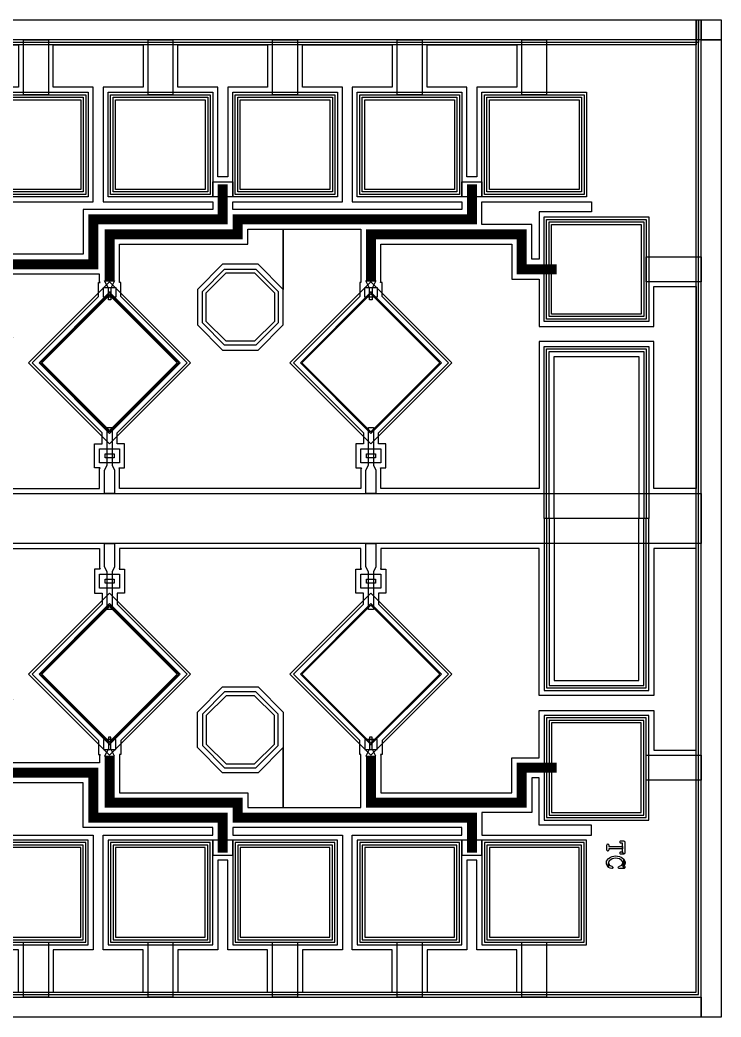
# Model space of a CAD drawing. Extents: x -87611 to 96139, y 77822 to 138139.
# Drawn here: x -40488 to -39081, y 127723 to 129723 of the extents above; entities that cross this region are included whole.
import ezdxf

# ---------------------------------------------------------------- set-up
doc = ezdxf.new("R2010")
doc.units = 0
doc.header["$MEASUREMENT"] = 0
doc.layers.get('0').update_dxf_attribs({"color": 6})
for name, color, linetype in [('L10D0 Abs', 4, 'Continuous'), ('L12D0 Etch', 190, 'Continuous'), ('L14D0 Au', 2, 'Continuous'), ('L15D0 PVIA', 7, 'Continuous'), ('L18D0 SU8', 7, 'Continuous'), ('L1D0 Plug', 200, 'Continuous'), ('L3D0 Base', 3, 'Continuous'), ('L4D0 Cntr', 1, 'Continuous'), ('L50D0 SiO2', 52, 'Continuous'), ('L7D0 DE', 42, 'Continuous'), ('L8D0 Wire', 5, 'Continuous'), ('L9D0 Cont', 30, 'Continuous')]:
    doc.layers.add(name, color=color, linetype=linetype)

# ---------------------------------------------------------------- blocks, each defined once
blk = doc.blocks.new('PAD200S')
at = {"layer": 'L14D0 Au'}
blk.add_lwpolyline([(10, 10), (10, 190), (190, 190), (190, 10)], close=True, dxfattribs=at)
at = {"layer": 'L3D0 Base'}
blk.add_lwpolyline([(0, 0), (0, 200), (200, 200), (200, 0)], close=True, dxfattribs=at)
at = {"layer": 'L4D0 Cntr'}
blk.add_lwpolyline([(5, 5), (5, 195), (195, 195), (195, 5)], close=True, dxfattribs=at)
at = {"layer": 'L8D0 Wire'}
blk.add_lwpolyline([(-5, -5), (-5, 205), (205, 205), (205, -5)], close=True, dxfattribs=at)
blk = doc.blocks.new('_SU8_POST')
at = {"layer": 'L18D0 SU8'}
blk.add_lwpolyline([(-28.5, -68.5), (-68.5, -28.5), (-68.5, 28.5), (-28.5, 68.5), (28.5, 68.5), (68.5, 28.5), (68.5, -28.5), (28.5, -68.5)], close=True, dxfattribs=at)
at = {"layer": 'L3D0 Base'}
blk.add_lwpolyline([(-31.5, -76), (-76, -31.5), (-76, 31.5), (-31.5, 76), (31.5, 76), (76, 31.5), (76, -31.5), (31.5, -76)], close=True, dxfattribs=at)
blk = doc.blocks.new('_TC_PRBE_TOP')
at = {"layer": 'L50D0 SiO2', "linetype": 'Continuous'}
blk.add_lwpolyline([(33.076, -12.5), (13.076, -12.5), (13.076, 12.5), (33.076, 12.5)], close=True, dxfattribs=at)
at = {"layer": 'L8D0 Wire'}
for points in [[(0, -10), (0, 10), (15, 2.5), (23.076, 2.5), (23.076, -2.5), (15, -2.5)], [(23.076, 2.5), (38.076, 2.5), (38.076, -2.5), (23.076, -2.5)]]:
    blk.add_lwpolyline(points, close=True, dxfattribs=at)
blk = doc.blocks.new('_TC_TRCE')
at = {"layer": 'L14D0 Au'}
for points in [[(-473.63, 816.551), (-475.166, 817.319), (-549.999, 817.319), (-549.999, 1080.001), (-479.999, 1080.001), (-479.999, 1135.001), (-384.999, 1135.001), (-384.999, 1365.001), (-464.999, 1365.001), (-464.999, 1450.001), (-59.999, 1450.001), (-59.999, 1365.001), (-354.999, 1365.001), (-354.999, 1135.001), (-59.999, 1135.001), (-59.999, 817.319), (-99.436, 817.319), (-101.575, 816.249), (-101.575, 827.319), (-149.575, 827.319), (-149.575, 812.319), (-171.646, 812.319), (-312.209, 952.882), (-445.272, 819.819), (-473.63, 819.819)], [(-634.999, 1240.001), (-614.999, 1240.001), (-614.999, 1135.001), (-519.999, 1135.001), (-519.999, 1120.001), (-589.999, 1120.001), (-589.999, 1020.001), (-634.999, 1020.001)], [(-949.999, 1090.001), (-864.999, 1090.001), (-864.999, 1010.001), (-684.999, 1010.001), (-684.999, 990.001), (-864.999, 990.001), (-864.999, 910.001), (-949.999, 910.001)], [(-634.999, 740.001), (-864.999, 740.001), (-864.999, 660.001), (-949.999, 660.001), (-949.999, 840.001), (-864.999, 840.001), (-864.999, 760.001), (-634.999, 760.001), (-634.999, 980.001), (-619.999, 980.001), (-619.999, 520.001), (-634.999, 520.001)], [(-473.63, 295.453), (-473.63, 292.953), (-549.999, 292.953), (-549.999, 550.001), (-579.999, 550.001), (-579.999, 621.136), (-459.558, 621.136), (-509.916, 570.778), (-509.916, 499.494), (-459.558, 449.136), (-388.274, 449.136), (-337.916, 499.494), (-337.916, 570.778), (-388.274, 621.136), (-579.999, 621.136), (-579.999, 777.319), (-473.63, 777.319), (-473.63, 774.819), (-445.272, 774.819), (-312.209, 641.756), (-171.646, 782.319), (-149.575, 782.319), (-149.575, 767.319), (-101.575, 767.319), (-101.575, 778.389), (-99.436, 777.319), (-59.999, 777.319), (-59.999, 292.953), (-99.436, 292.953), (-101.575, 291.883), (-101.575, 302.953), (-149.575, 302.953), (-149.575, 287.953), (-171.646, 287.953), (-312.209, 428.516), (-445.272, 295.453)], [(-949.999, 590.001), (-864.999, 590.001), (-864.999, 510.001), (-684.999, 510.001), (-684.999, 490.001), (-864.999, 490.001), (-864.999, 410.001), (-949.999, 410.001)], [(-361.974, -191.418), (-362.689, -191.061), (-579.999, -191.061), (-579.999, 20.001), (-634.999, 20.001), (-634.999, 240.001), (-864.999, 240.001), (-864.999, 160.001), (-949.999, 160.001), (-949.999, 340.001), (-864.999, 340.001), (-864.999, 260.001), (-634.999, 260.001), (-634.999, 480.001), (-619.999, 480.001), (-619.999, 220.001), (-529.999, 220.001), (-529.999, -47.213), (-475.827, -47.213), (-475.112, -46.855), (-475.112, -49.713), (-446.754, -49.713), (-363.188, -133.279), (-272.122, -42.213), (-250.051, -42.213), (-250.051, -57.213), (-202.051, -57.213), (-202.051, -46.143), (-199.912, -47.213), (-59.999, -47.213), (-59.999, -191.061), (-86.774, -191.061), (-88.913, -192.131), (-88.913, -181.061), (-136.913, -181.061), (-136.913, -196.061), (-158.984, -196.061), (-250.05, -104.995), (-333.616, -188.561), (-361.974, -188.561)], [(-473.63, 253.721), (-475.166, 252.953), (-489.999, 252.953), (-489.999, -7.213), (-475.827, -7.213), (-475.112, -7.57), (-475.112, -4.713), (-446.754, -4.713), (-363.188, 78.853), (-272.122, -12.213), (-250.051, -12.213), (-250.051, 2.787), (-202.051, 2.787), (-202.051, -8.283), (-199.912, -7.213), (-59.999, -7.213), (-59.999, 252.953), (-99.436, 252.953), (-101.575, 254.023), (-101.575, 242.953), (-149.575, 242.953), (-149.575, 257.953), (-171.646, 257.953), (-312.209, 117.39), (-445.272, 250.453), (-473.63, 250.453)], [(-949.999, 90.001), (-864.999, 90.001), (-864.999, 10.001), (-684.999, 10.001), (-684.999, -9.999), (-864.999, -9.999), (-864.999, -89.999), (-949.999, -89.999)], [(-361.974, -230.703), (-362.689, -231.061), (-619.999, -231.061), (-619.999, -19.999), (-634.999, -19.999), (-634.999, -239.999), (-864.999, -239.999), (-864.999, -159.999), (-949.999, -159.999), (-949.999, -339.999), (-864.999, -339.999), (-864.999, -259.999), (-634.999, -259.999), (-634.999, -479.999), (-619.999, -479.999), (-619.999, -374.909), (-475.827, -374.909), (-475.112, -375.266), (-475.112, -372.409), (-446.754, -372.409), (-363.188, -288.843), (-272.122, -379.909), (-250.051, -379.909), (-250.051, -364.909), (-202.051, -364.909), (-202.051, -375.979), (-199.912, -374.909), (-59.999, -374.909), (-59.999, -231.061), (-86.774, -231.061), (-88.913, -229.991), (-88.913, -241.061), (-136.913, -241.061), (-136.913, -226.061), (-158.984, -226.061), (-250.05, -317.127), (-333.616, -233.561), (-361.974, -233.561)], [(-634.999, -979.999), (-634.999, -759.999), (-864.999, -759.999), (-864.999, -839.999), (-949.999, -839.999), (-949.999, -659.999), (-864.999, -659.999), (-864.999, -739.999), (-634.999, -739.999), (-634.999, -554.296), (-459.558, -554.296), (-509.916, -604.654), (-509.916, -675.938), (-459.558, -726.296), (-388.274, -726.296), (-337.916, -675.938), (-337.916, -604.654), (-388.274, -554.296), (-634.999, -554.296), (-634.999, -519.999), (-579.999, -519.999), (-579.999, -414.909), (-475.112, -414.909), (-475.112, -417.409), (-446.754, -417.409), (-363.188, -500.975), (-272.122, -409.909), (-250.051, -409.909), (-250.051, -424.909), (-202.051, -424.909), (-202.051, -413.839), (-199.912, -414.909), (-59.999, -414.909), (-59.999, -752.213), (-171.628, -752.213), (-173.767, -753.283), (-173.767, -742.213), (-221.767, -742.213), (-221.767, -757.213), (-243.838, -757.213), (-292.478, -708.571), (-333.62, -749.713), (-361.978, -749.713), (-361.978, -752.213), (-619.999, -752.213), (-619.999, -979.999)], [(-949.999, -409.999), (-864.999, -409.999), (-864.999, -489.999), (-684.999, -489.999), (-684.999, -509.999), (-864.999, -509.999), (-864.999, -589.999), (-949.999, -589.999)], [(-361.979, -794.714), (-361.979, -790.395), (-365.615, -792.213), (-579.999, -792.213), (-579.999, -1019.999), (-634.999, -1019.999), (-634.999, -1239.999), (-614.999, -1239.999), (-614.999, -1134.999), (-519.999, -1134.999), (-519.999, -1079.999), (-379.999, -1079.999), (-379.999, -893.634), (-294.915, -893.634), (-291.271, -895.456), (-291.271, -891.134), (-262.913, -891.134), (-221.771, -849.992), (-173.131, -898.634), (-151.06, -898.634), (-151.06, -883.634), (-103.06, -883.634), (-103.06, -894.704), (-100.921, -893.634), (-59.999, -893.634), (-59.999, -792.213), (-171.628, -792.213), (-173.767, -791.143), (-173.767, -802.213), (-221.767, -802.213), (-221.767, -787.213), (-243.838, -787.213), (-292.478, -835.855), (-333.619, -794.714)], [(-949.999, -909.999), (-864.999, -909.999), (-864.999, -989.999), (-684.999, -989.999), (-684.999, -1009.999), (-864.999, -1009.999), (-864.999, -1089.999), (-949.999, -1089.999)], [(-291.271, -931.812), (-294.915, -933.634), (-339.999, -933.634), (-339.999, -1119.999), (-479.999, -1119.999), (-479.999, -1134.999), (-384.999, -1134.999), (-384.999, -1364.999), (-464.999, -1364.999), (-464.999, -1449.999), (-59.999, -1449.999), (-59.999, -1364.999), (-354.999, -1364.999), (-354.999, -1134.999), (-59.999, -1134.999), (-59.999, -933.634), (-100.921, -933.634), (-103.06, -932.564), (-103.06, -943.634), (-151.06, -943.634), (-151.06, -928.634), (-173.131, -928.634), (-221.771, -977.276), (-262.913, -936.134), (-291.271, -936.134)]]:
    blk.add_lwpolyline(points, close=True, dxfattribs=at)
at = {"layer": 'L8D0 Wire', "const_width": 20}
for points in [[(-499.999, 1170.001), (-499.999, 1100.001), (-569.999, 1100.001), (-569.999, 797.319), (-476.706, 797.319)], [(-669.999, 1000.001), (-599.999, 1000.001), (-599.999, 530.001), (-569.999, 530.001), (-569.999, 272.953), (-476.706, 272.953)], [(-669.999, 500.001), (-599.999, 500.001), (-599.999, 240.001), (-509.999, 240.001), (-509.999, -27.213), (-478.188, -27.213)], [(-669.999, 0.001), (-599.999, 0.001), (-599.999, -211.061), (-365.05, -211.061)], [(-669.999, -499.999), (-599.999, -499.999), (-599.999, -394.909), (-478.188, -394.909)], [(-669.999, -999.999), (-599.999, -999.999), (-599.999, -772.213), (-365.054, -772.213)], [(-499.999, -1169.999), (-499.999, -1099.999), (-359.999, -1099.999), (-359.999, -913.634), (-294.347, -913.634)]]:
    blk.add_lwpolyline(points, dxfattribs=at)
at = {"layer": 'L8D0 Wire'}
for points in [[(-674.999, 980.001), (-674.999, 1020.001), (-644.999, 1020.001), (-644.999, 980.001)], [(-674.999, 480.001), (-674.999, 520.001), (-644.999, 520.001), (-644.999, 480.001)], [(-674.999, -19.999), (-674.999, 20.001), (-644.999, 20.001), (-644.999, -19.999)], [(-674.999, -519.999), (-674.999, -479.999), (-644.999, -479.999), (-644.999, -519.999)], [(-674.999, -1019.999), (-674.999, -979.999), (-644.999, -979.999), (-644.999, -1019.999)]]:
    blk.add_lwpolyline(points, close=True, dxfattribs=at)
at = {"linetype": 'Continuous'}
for p in [(-476.707, 797.318), (-476.707, 272.952), (-478.189, -27.214), (-365.051, -211.062), (-478.189, -394.91), (-365.055, -772.214), (-294.348, -913.635)]:
    blk.add_blockref('_TC_PRBE_TOP', p, dxfattribs=at)
blk = doc.blocks.new('TC_PAD')
at = {"layer": 'L15D0 PVIA'}
blk.add_lwpolyline([(-325, 85), (-325, -85), (0, -85), (0, 85)], close=True, dxfattribs=at)
at = {"layer": 'L3D0 Base'}
blk.add_lwpolyline([(-340, 100), (-340, -100), (0, -100), (0, 100)], close=True, dxfattribs=at)
at = {"layer": 'L4D0 Cntr'}
blk.add_lwpolyline([(-335, 95), (-335, -95), (0, -95), (0, 95)], close=True, dxfattribs=at)
at = {"layer": 'L8D0 Wire'}
blk.add_lwpolyline([(-345, 105), (-345, -105), (0, -105), (0, 105)], close=True, dxfattribs=at)
blk = doc.blocks.new('$TEST_CHIP')
at = {"layer": 'L10D0 Abs'}
for points in [[(687.787, 1637.183), (552.024, 1772.95), (687.787, 1908.713), (823.55, 1772.95)], [(1312.213, 1637.183), (1176.45, 1772.95), (1312.213, 1908.713), (1447.976, 1772.95)]]:
    blk.add_lwpolyline(points, close=True, dxfattribs=at)
at = {"layer": 'L12D0 Etch'}
blk.add_lwpolyline([(0, 0), (0, 2950), (50, 2950), (50, 50), (1950, 50), (1950, 2950), (0, 2950), (0, 3000), (2000, 3000), (2000, 0)], close=True, dxfattribs=at)
at = {"layer": 'L1D0 Plug'}
for points in [[(860.424, 2277.318), (860.424, 2317.318), (888.424, 2317.318), (888.424, 2277.318)], [(1111.576, 2277.318), (1111.576, 2317.318), (1139.576, 2317.318), (1139.576, 2277.318)], [(860.424, 1752.952), (860.424, 1792.952), (888.424, 1792.952), (888.424, 1752.952)], [(1111.576, 1752.952), (1111.576, 1792.952), (1139.576, 1792.952), (1139.576, 1752.952)]]:
    blk.add_lwpolyline(points, close=True, dxfattribs=at)
at = {"layer": 'L3D0 Base'}
for points in [[(0, 40), (0, 3000), (40, 3000), (40, 40)], [(40, 2960), (40, 3000), (2000, 3000), (2000, 2960)], [(475, 2850), (475, 2960), (525, 2960), (525, 2850)], [(950, 40), (950, 2960), (1050, 2960), (1050, 40)], [(1475, 2850), (1475, 2960), (1525, 2960), (1525, 2850)], [(1960, 0), (1960, 2960), (2000, 2960), (2000, 0)], [(1648.783, 2796.839), (1647.214, 2797.437), (1646.616, 2798.334), (1646.466, 2799.68), (1646.466, 2803.94), (1647.064, 2806.258), (1649.232, 2806.781), (1670.685, 2806.781), (1672.852, 2806.183), (1673.376, 2803.94), (1668.666, 2802.296), (1651.175, 2802.296), (1651.175, 2799.68), (1651.1, 2798.334), (1650.428, 2797.363)], [(1655.212, 2770.528), (1652.67, 2772.023), (1652.521, 2772.845), (1654.315, 2774.938), (1655.212, 2775.013), (1657.604, 2775.013), (1657.604, 2802.296), (1662.313, 2802.296), (1662.313, 2775.013), (1664.705, 2775.013), (1667.246, 2773.518), (1667.396, 2772.77), (1665.602, 2770.602), (1664.705, 2770.528)], [(1670.984, 2796.839), (1669.414, 2797.437), (1668.816, 2798.334), (1668.666, 2799.68), (1668.666, 2802.296), (1673.376, 2803.94), (1673.376, 2799.68), (1673.301, 2798.334), (1672.628, 2797.363)], [(1690.643, 2769.93), (1687.428, 2770.378), (1684.513, 2771.798), (1681.897, 2774.19), (1681, 2775.312), (1679.206, 2778.152), (1677.935, 2781.366), (1677.188, 2784.88), (1676.889, 2788.692), (1677.188, 2792.504), (1677.935, 2796.017), (1679.206, 2799.231), (1681, 2801.997), (1683.541, 2804.763), (1697.594, 2804.837), (1697.968, 2805.585), (1698.117, 2806.033), (1698.192, 2806.183), (1700.061, 2807.454), (1702.079, 2805.585), (1702.154, 2804.538), (1690.792, 2802.969), (1687.802, 2802.221), (1685.186, 2799.904), (1684.438, 2798.858), (1682.869, 2795.868), (1681.897, 2792.504), (1681.598, 2788.692), (1681.897, 2784.805), (1682.794, 2781.441), (1684.364, 2778.526), (1686.905, 2775.76), (1689.746, 2774.415), (1690.867, 2774.34), (1699.837, 2774.34), (1698.865, 2773.219), (1696.099, 2771.2), (1692.885, 2770.079)], [(1683.541, 2804.763), (1686.307, 2806.557), (1689.447, 2807.379), (1690.643, 2807.454), (1693.932, 2806.856), (1696.996, 2805.286), (1697.594, 2804.837)], [(1699.837, 2793.7), (1698.416, 2794.074), (1697.744, 2794.821), (1697.445, 2796.017), (1696.323, 2799.456), (1695.053, 2801.175), (1692.138, 2802.819), (1690.792, 2802.969), (1702.154, 2804.538), (1702.154, 2795.12), (1701.481, 2794.223)], [(1690.867, 2774.34), (1694.081, 2775.162), (1695.202, 2775.91), (1696.996, 2778.526), (1697.519, 2780.993), (1699.538, 2783.086), (1699.837, 2783.086), (1702.154, 2781.441), (1702.154, 2780.768), (1701.631, 2777.405), (1699.837, 2774.34)], [(40, 2600), (40, 2650), (150, 2650), (150, 2600)], [(1850, 2600), (1850, 2650), (1960, 2650), (1960, 2600)], [(687.79, 2155.897), (546.369, 2297.318), (687.79, 2438.739), (829.211, 2297.318)], [(1312.21, 2155.897), (1170.789, 2297.318), (1312.21, 2438.739), (1453.631, 2297.318)], [(40, 2350), (40, 2400), (150, 2400), (150, 2350)], [(1850, 2350), (1850, 2400), (1960, 2400), (1960, 2350)], [(902.924, 2287.318), (892.924, 2292.318), (817.211, 2292.318), (817.211, 2302.318), (892.924, 2302.318), (902.924, 2307.318), (950, 2307.318), (950, 2287.318)], [(1050, 2287.318), (1050, 2307.318), (1097.076, 2307.318), (1107.076, 2302.318), (1182.789, 2302.318), (1182.789, 2292.318), (1107.076, 2292.318), (1097.076, 2287.318)], [(40, 2100), (40, 2150), (150, 2150), (150, 2100)], [(1850, 2100), (1850, 2150), (1960, 2150), (1960, 2100)], [(40, 1850), (40, 1900), (150, 1900), (150, 1850)], [(687.79, 1631.531), (546.369, 1772.952), (687.79, 1914.373), (829.211, 1772.952)], [(1312.21, 1631.531), (1170.789, 1772.952), (1312.21, 1914.373), (1453.631, 1772.952)], [(1850, 1850), (1850, 1900), (1960, 1900), (1960, 1850)], [(902.924, 1762.952), (892.924, 1767.952), (817.211, 1767.952), (817.211, 1777.952), (892.924, 1777.952), (902.924, 1782.952), (950, 1782.952), (950, 1762.952)], [(1050, 1762.952), (1050, 1782.952), (1097.076, 1782.952), (1107.076, 1777.952), (1182.789, 1777.952), (1182.789, 1767.952), (1107.076, 1767.952), (1097.076, 1762.952)], [(40, 1600), (40, 1650), (150, 1650), (150, 1600)], [(1850, 1600), (1850, 1650), (1960, 1650), (1960, 1600)]]:
    blk.add_lwpolyline(points, close=True, dxfattribs=at)
at = {"layer": 'L4D0 Cntr'}
for points in [[(0, 0), (0, 2955), (45, 2955), (45, 45), (1955, 45), (1955, 2955), (0, 2955), (0, 3000), (2000, 3000), (2000, 0)], [(687.79, 2158.726), (549.198, 2297.318), (687.787, 2435.907), (826.379, 2297.315)], [(1312.21, 2158.726), (1173.621, 2297.315), (1312.213, 2435.907), (1450.802, 2297.318)], [(687.79, 1634.36), (549.198, 1772.952), (687.787, 1911.541), (826.379, 1772.949)], [(1312.21, 1634.36), (1173.621, 1772.949), (1312.213, 1911.541), (1450.802, 1772.952)]]:
    blk.add_lwpolyline(points, close=True, dxfattribs=at)
at = {"layer": 'L7D0 DE'}
for points in [[(1999.998, -0.002), (0, 0.179), (0, 2960), (40, 2960), (40, 40.175), (1960, 40.002), (1960, 2960), (0, 2960), (0, 3000), (2000, 3000), (2000, 0)], [(687.791, 2134.682), (525.156, 2297.317), (687.792, 2459.951), (850.425, 2297.318)], [(1312.209, 2134.682), (1149.575, 2297.318), (1312.208, 2459.951), (1474.844, 2297.317)], [(687.791, 1610.316), (525.156, 1772.951), (687.792, 1935.585), (850.425, 1772.952)], [(1312.209, 1610.316), (1149.575, 1772.952), (1312.208, 1935.585), (1474.844, 1772.951)]]:
    blk.add_lwpolyline(points, close=True, dxfattribs=at)
at = {"layer": 'L9D0 Cont'}
for points in [[(870.424, 2288.318), (870.424, 2306.318), (878.424, 2306.318), (878.424, 2288.318)], [(1121.576, 2288.318), (1121.576, 2306.318), (1129.576, 2306.318), (1129.576, 2288.318)], [(870.424, 1763.952), (870.424, 1781.952), (878.424, 1781.952), (878.424, 1763.952)], [(1121.576, 1763.952), (1121.576, 1781.952), (1129.576, 1781.952), (1129.576, 1763.952)]]:
    blk.add_lwpolyline(points, close=True, dxfattribs=at)
at = {"linetype": 'Continuous'}
blk.add_blockref('_TC_TRCE', (1000, 1500), dxfattribs=at)
at = {"linetype": 'Continuous', "xscale": -1}
blk.add_blockref('_TC_TRCE', (1000, 1500), dxfattribs=at)
for p, rotation in [((600, 2850), 180), ((150, 2725), 270), ((150, 2475), 270), ((150, 2225), 270), ((150, 1975), 270), ((150, 1725), 270)]:
    blk.add_blockref('PAD200S', p, dxfattribs=dict(rotation=rotation))
at = {"linetype": 'Continuous', "xscale": -1, "rotation": 180}
blk.add_blockref('TC_PAD', (1000, 2750), dxfattribs=at)
at = {"linetype": 'Continuous', "rotation": 180}
blk.add_blockref('TC_PAD', (999.998, 2750), dxfattribs=at)
at = {"xscale": -1}
for p, rotation in [((1400, 2850), 180), ((1850, 2725), 90), ((1850, 2475), 90), ((1850, 2225), 90), ((1850, 1975), 90), ((1850, 1725), 90)]:
    blk.add_blockref('PAD200S', p, dxfattribs=dict(at, rotation=rotation))
blk.add_blockref('_SU8_POST', (576.083, 2035.135))
at = {"yscale": -1, "rotation": 180}
blk.add_blockref('_SU8_POST', (1423.917, 2035.135), dxfattribs=at)

msp = doc.modelspace()

# ---------------------------------------------------------------- block references
at = {"rotation": 270}
msp.add_blockref('$TEST_CHIP', (-42081, 129723), dxfattribs=at)

doc.saveas('drawing.dxf')
